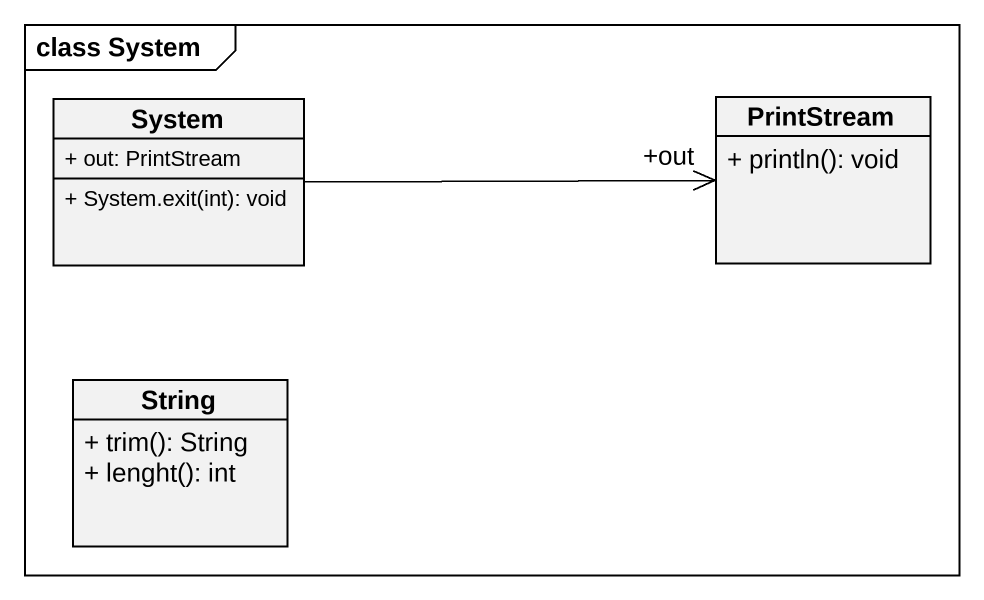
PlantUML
@startuml
mainframe class System
hide circle
hide empty members
skinparam classAttributeIconSize 0
class System {
  + out: PrintStream
  + System.exit(int): void
}
class PrintStream {
  + println(): void
}
class String {
  + trim(): String
  + lenght(): int
}
System -right-> "+out" PrintStream
@enduml
